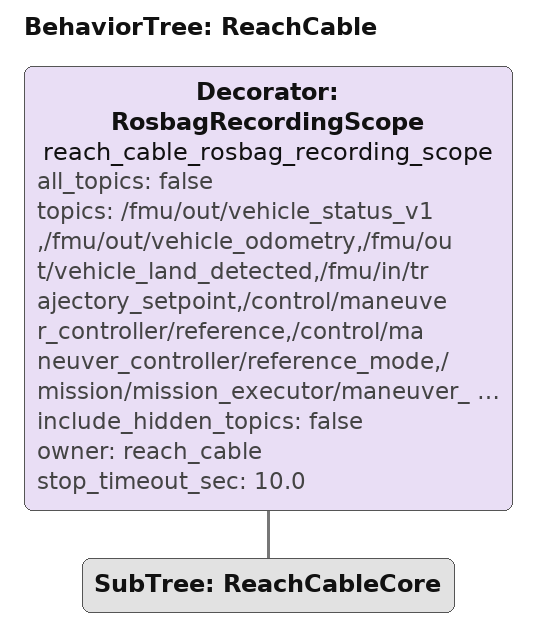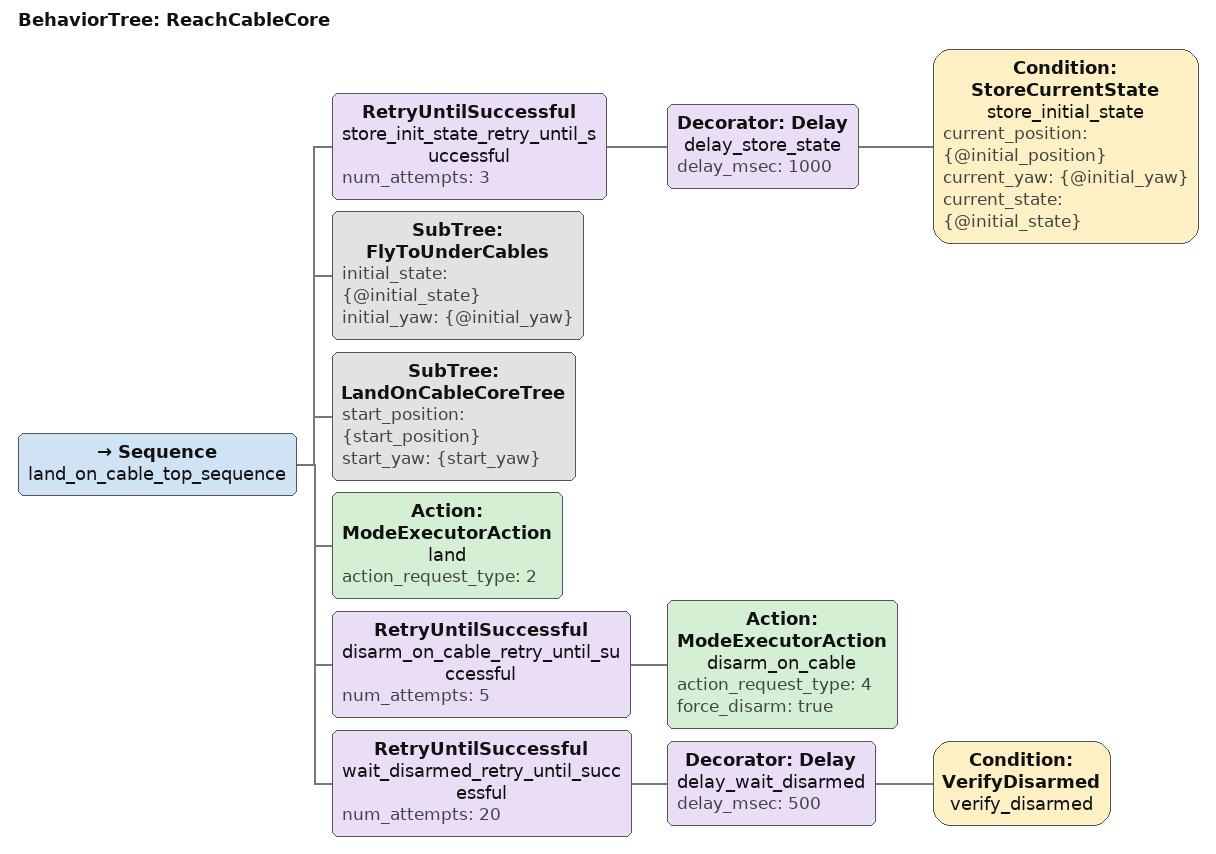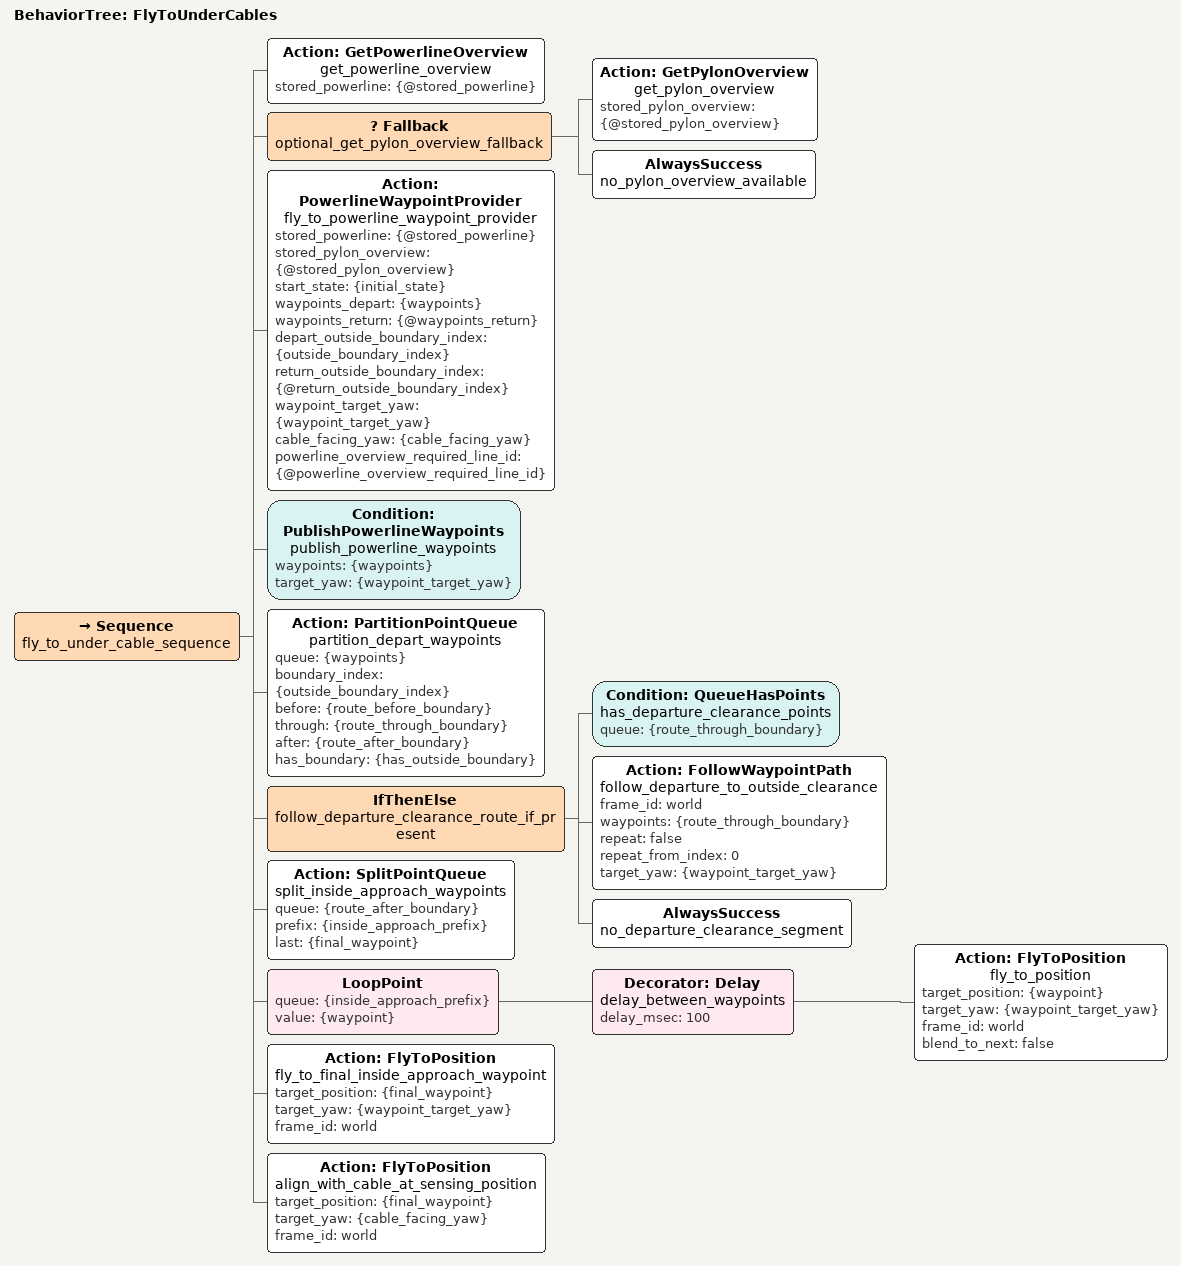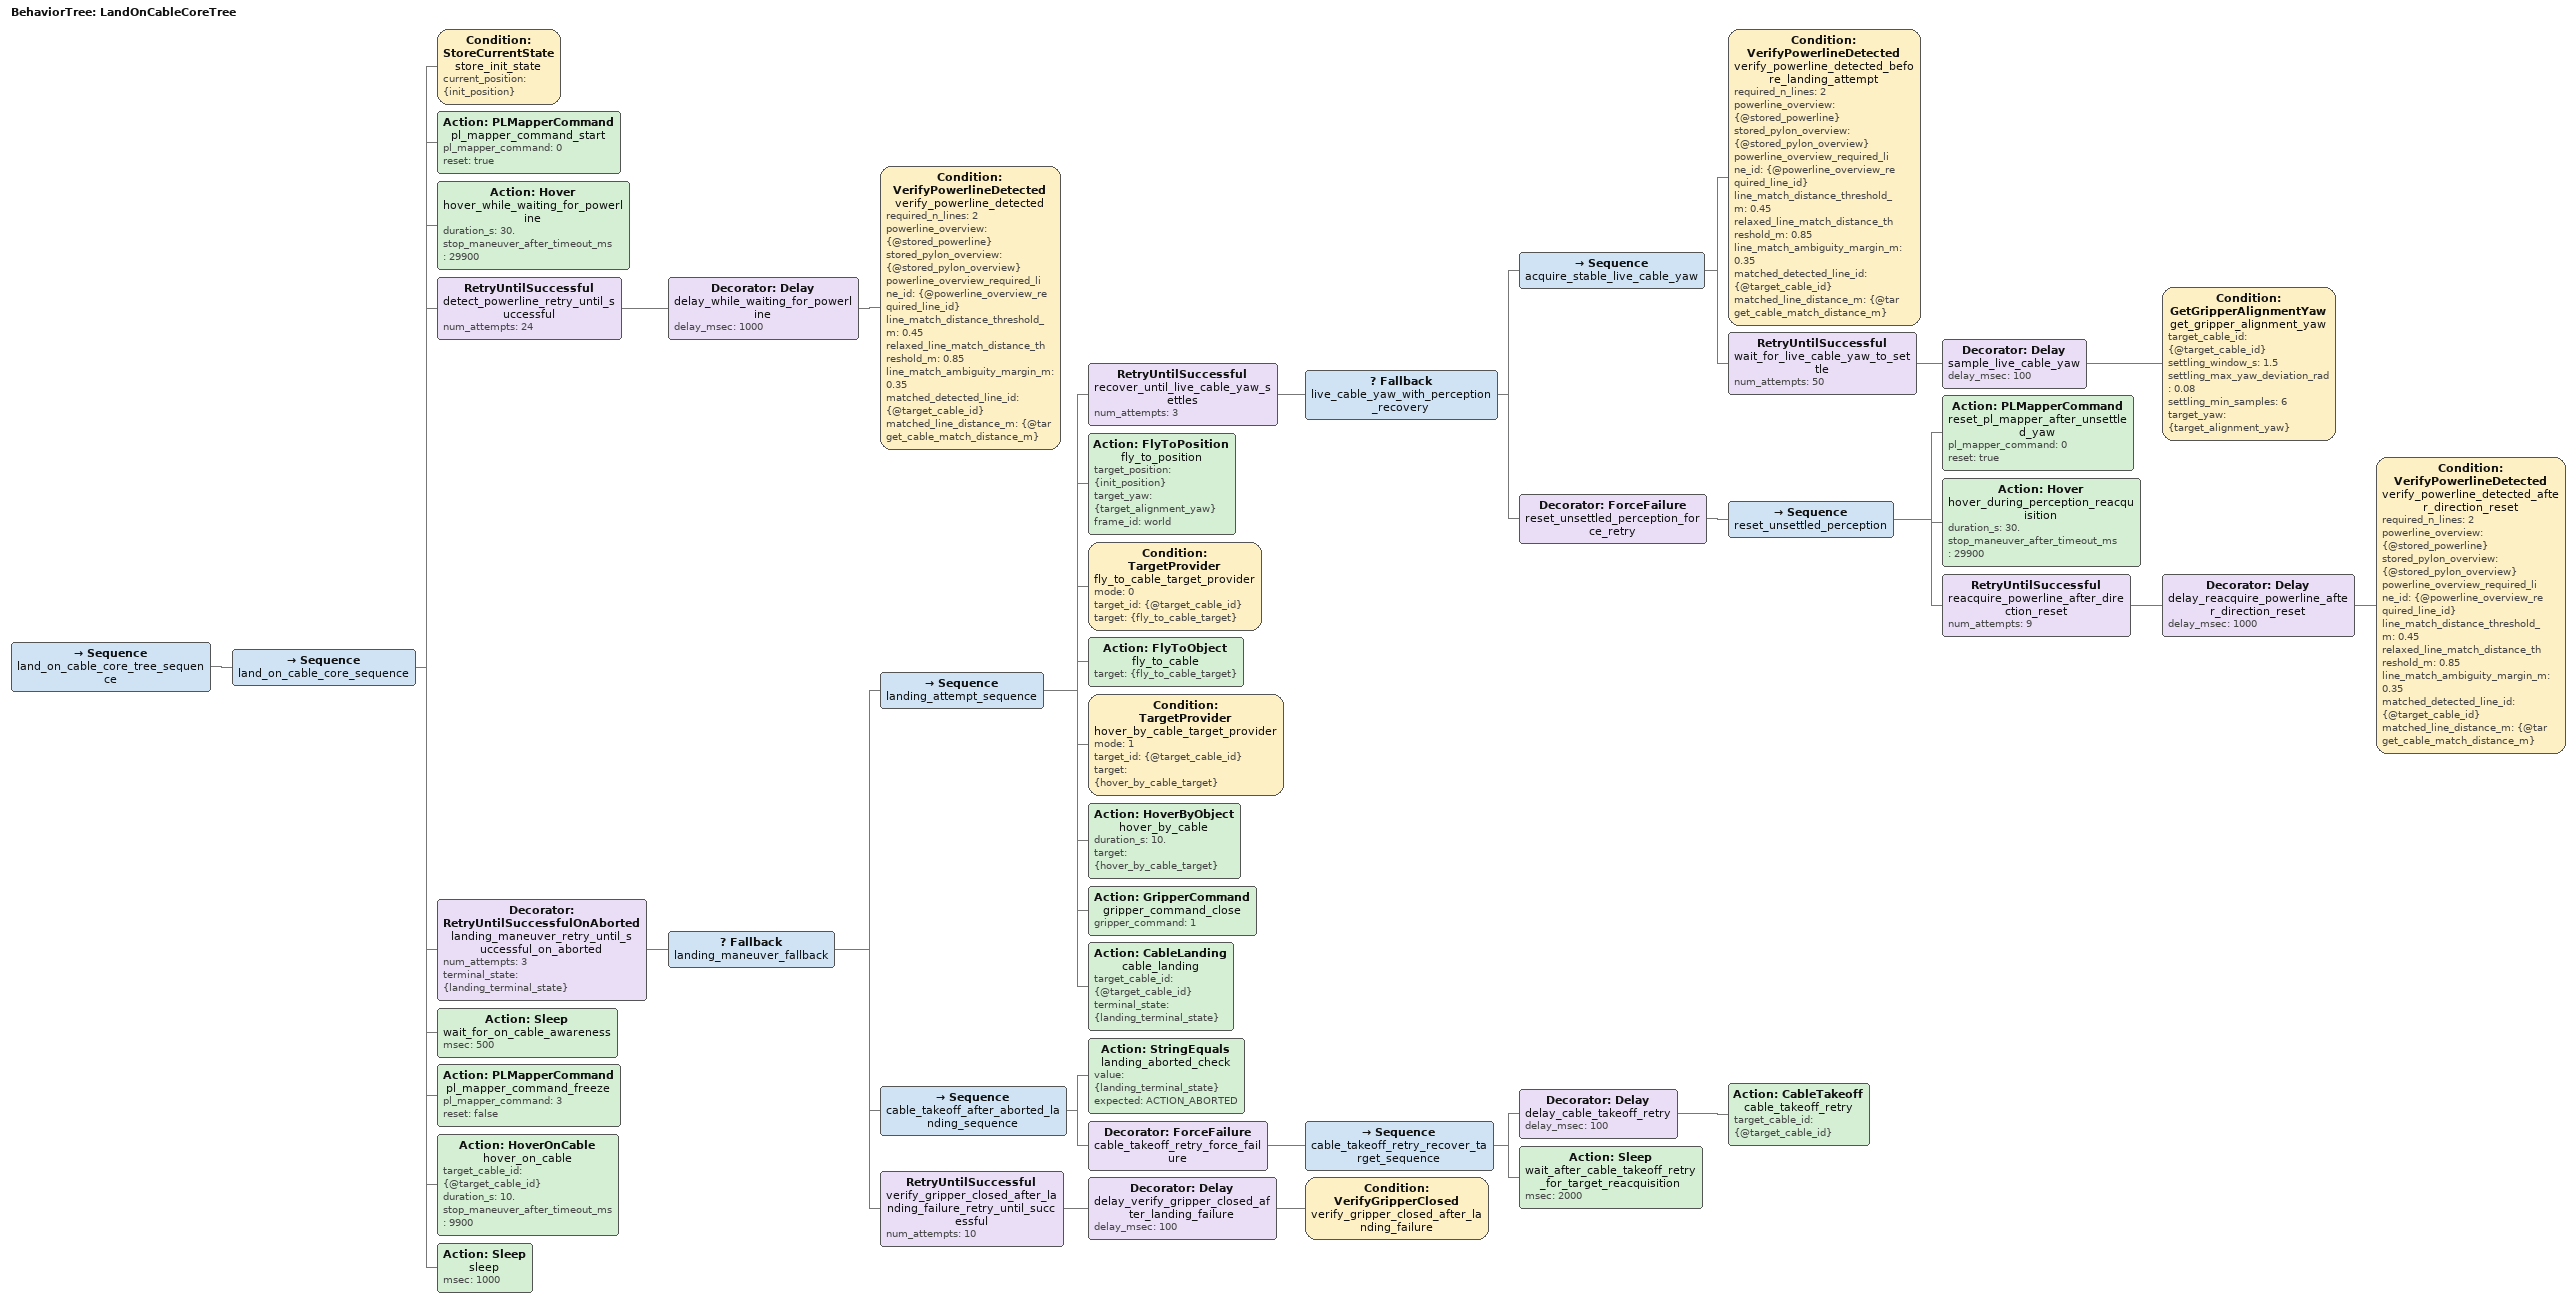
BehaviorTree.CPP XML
<BehaviorTree ID="ReachCable">
   <Decorator ID="RosbagRecordingScope" name="reach_cable_rosbag_recording_scope" all_topics="false" topics="/fmu/out/vehicle_status_v1,/fmu/out/vehicle_odometry,/fmu/out/vehicle_land_detected,/fmu/in/trajectory_setpoint,/control/maneuver_controller/reference,/control/maneuver_controller/reference_mode,/mission/mission_executor/maneuver_reference_client/reference_mode,/perception/pl_mapper/powerline,/payload/charger_gripper/gripper_status,/payload/charger_gripper/sim_state,/tf,/tf_static" include_hidden_topics="false" owner="reach_cable" stop_timeout_sec="10.0">
       <SubTree ID="ReachCableCore"/>
   </Decorator>
</BehaviorTree>

<BehaviorTree ID="ReachCableCore">
   <Sequence name="land_on_cable_top_sequence">

       <RetryUntilSuccessful name="store_init_state_retry_until_successful" num_attempts="3">
           <Decorator ID="Delay" name="delay_store_state" delay_msec="1000">
               <Condition ID="StoreCurrentState" name="store_initial_state" current_position="{@initial_position}" current_yaw="{@initial_yaw}" current_state="{@initial_state}"/>
           </Decorator>
       </RetryUntilSuccessful>

       <SubTree ID="FlyToUnderCables" initial_state="{@initial_state}" initial_yaw="{@initial_yaw}"/>

       <SubTree ID="LandOnCableCoreTree" start_position="{start_position}" start_yaw="{start_yaw}"/>

       <Action ID="ModeExecutorAction" name="land" action_request_type="2"/>

       <RetryUntilSuccessful name="disarm_on_cable_retry_until_successful" num_attempts="5">
           <Action ID="ModeExecutorAction" name="disarm_on_cable" action_request_type="4" force_disarm="true"/>
       </RetryUntilSuccessful>

       <RetryUntilSuccessful name="wait_disarmed_retry_until_successful" num_attempts="20">
           <Decorator ID="Delay" name="delay_wait_disarmed" delay_msec="500">
               <Condition ID="VerifyDisarmed" name="verify_disarmed"/>
           </Decorator>
       </RetryUntilSuccessful>

   </Sequence>
</BehaviorTree>

<BehaviorTree ID="FlyToUnderCables">
   <Sequence name="fly_to_under_cable_sequence">
       <Action ID="GetPowerlineOverview" name="get_powerline_overview" stored_powerline="{@stored_powerline}"/>

       <Fallback name="optional_get_pylon_overview_fallback">
           <Action ID="GetPylonOverview" name="get_pylon_overview" stored_pylon_overview="{@stored_pylon_overview}"/>
           <AlwaysSuccess name="no_pylon_overview_available"/>
       </Fallback>

       <Action ID="PowerlineWaypointProvider" name="fly_to_powerline_waypoint_provider" stored_powerline="{@stored_powerline}" stored_pylon_overview="{@stored_pylon_overview}" start_state="{initial_state}" waypoints_depart="{waypoints}" waypoints_return="{@waypoints_return}" depart_outside_boundary_index="{outside_boundary_index}" return_outside_boundary_index="{@return_outside_boundary_index}" waypoint_target_yaw="{waypoint_target_yaw}" cable_facing_yaw="{cable_facing_yaw}" powerline_overview_required_line_id="{@powerline_overview_required_line_id}"/>

       <Condition ID="PublishPowerlineWaypoints" name="publish_powerline_waypoints" waypoints="{waypoints}" target_yaw="{waypoint_target_yaw}"/>

       <Action ID="PartitionPointQueue" name="partition_depart_waypoints" queue="{waypoints}" boundary_index="{outside_boundary_index}" before="{route_before_boundary}" through="{route_through_boundary}" after="{route_after_boundary}" has_boundary="{has_outside_boundary}"/>

       <IfThenElse name="follow_departure_clearance_route_if_present">
           <Condition ID="QueueHasPoints" name="has_departure_clearance_points" queue="{route_through_boundary}"/>
           <Action ID="FollowWaypointPath" name="follow_departure_to_outside_clearance" frame_id="world" waypoints="{route_through_boundary}" repeat="false" repeat_from_index="0" target_yaw="{waypoint_target_yaw}"/>
           <AlwaysSuccess name="no_departure_clearance_segment"/>
       </IfThenElse>

       <Action ID="SplitPointQueue" name="split_inside_approach_waypoints" queue="{route_after_boundary}" prefix="{inside_approach_prefix}" last="{final_waypoint}"/>

       <LoopPoint queue="{inside_approach_prefix}" value="{waypoint}">
           <Decorator ID="Delay" name="delay_between_waypoints" delay_msec="100">
               <Action ID="FlyToPosition" name="fly_to_position" target_position="{waypoint}" target_yaw="{waypoint_target_yaw}" frame_id="world" blend_to_next="false"/>
           </Decorator>
       </LoopPoint>

       <Action ID="FlyToPosition" name="fly_to_final_inside_approach_waypoint" target_position="{final_waypoint}" target_yaw="{waypoint_target_yaw}" frame_id="world"/>

       <Action ID="FlyToPosition" name="align_with_cable_at_sensing_position" target_position="{final_waypoint}" target_yaw="{cable_facing_yaw}" frame_id="world"/>
   </Sequence>
</BehaviorTree>

<BehaviorTree ID="LandOnCableCoreTree">
    <Sequence name="land_on_cable_core_tree_sequence">
        <Sequence name="land_on_cable_core_sequence">

            <Condition ID="StoreCurrentState" name="store_init_state" current_position="{init_position}"/>

            <Action ID="PLMapperCommand" name="pl_mapper_command_start" pl_mapper_command="0" reset="true"/>
            <Action ID="Hover" name="hover_while_waiting_for_powerline" duration_s="30." stop_maneuver_after_timeout_ms="29900"/>

            <RetryUntilSuccessful name="detect_powerline_retry_until_successful" num_attempts="24">
                <Decorator ID="Delay" name="delay_while_waiting_for_powerline" delay_msec="1000">
                    <Condition ID="VerifyPowerlineDetected" name="verify_powerline_detected" required_n_lines="2" powerline_overview="{@stored_powerline}" stored_pylon_overview="{@stored_pylon_overview}" powerline_overview_required_line_id="{@powerline_overview_required_line_id}" line_match_distance_threshold_m="0.45" relaxed_line_match_distance_threshold_m="0.85" line_match_ambiguity_margin_m="0.35" matched_detected_line_id="{@target_cable_id}" matched_line_distance_m="{@target_cable_match_distance_m}"/>
                </Decorator>
            </RetryUntilSuccessful>

            <Decorator ID="RetryUntilSuccessfulOnAborted" name="landing_maneuver_retry_until_successful_on_aborted" num_attempts="3" terminal_state="{landing_terminal_state}">
                <Fallback name="landing_maneuver_fallback">
                    <Sequence name="landing_attempt_sequence">
                        <RetryUntilSuccessful name="recover_until_live_cable_yaw_settles" num_attempts="3">
                            <Fallback name="live_cable_yaw_with_perception_recovery">
                                <Sequence name="acquire_stable_live_cable_yaw">
                                    <Condition ID="VerifyPowerlineDetected" name="verify_powerline_detected_before_landing_attempt" required_n_lines="2" powerline_overview="{@stored_powerline}" stored_pylon_overview="{@stored_pylon_overview}" powerline_overview_required_line_id="{@powerline_overview_required_line_id}" line_match_distance_threshold_m="0.45" relaxed_line_match_distance_threshold_m="0.85" line_match_ambiguity_margin_m="0.35" matched_detected_line_id="{@target_cable_id}" matched_line_distance_m="{@target_cable_match_distance_m}"/>

                                    <RetryUntilSuccessful name="wait_for_live_cable_yaw_to_settle" num_attempts="50">
                                        <Decorator ID="Delay" name="sample_live_cable_yaw" delay_msec="100">
                                            <Condition ID="GetGripperAlignmentYaw" name="get_gripper_alignment_yaw" target_cable_id="{@target_cable_id}" settling_window_s="1.5" settling_max_yaw_deviation_rad="0.08" settling_min_samples="6" target_yaw="{target_alignment_yaw}"/>
                                        </Decorator>
                                    </RetryUntilSuccessful>
                                </Sequence>

                                <Decorator ID="ForceFailure" name="reset_unsettled_perception_force_retry">
                                    <Sequence name="reset_unsettled_perception">
                                        <Action ID="PLMapperCommand" name="reset_pl_mapper_after_unsettled_yaw" pl_mapper_command="0" reset="true"/>
                                        <Action ID="Hover" name="hover_during_perception_reacquisition" duration_s="30." stop_maneuver_after_timeout_ms="29900"/>
                                        <RetryUntilSuccessful name="reacquire_powerline_after_direction_reset" num_attempts="9">
                                            <Decorator ID="Delay" name="delay_reacquire_powerline_after_direction_reset" delay_msec="1000">
                                                <Condition ID="VerifyPowerlineDetected" name="verify_powerline_detected_after_direction_reset" required_n_lines="2" powerline_overview="{@stored_powerline}" stored_pylon_overview="{@stored_pylon_overview}" powerline_overview_required_line_id="{@powerline_overview_required_line_id}" line_match_distance_threshold_m="0.45" relaxed_line_match_distance_threshold_m="0.85" line_match_ambiguity_margin_m="0.35" matched_detected_line_id="{@target_cable_id}" matched_line_distance_m="{@target_cable_match_distance_m}"/>
                                            </Decorator>
                                        </RetryUntilSuccessful>
                                    </Sequence>
                                </Decorator>
                            </Fallback>
                        </RetryUntilSuccessful>

                        <Action ID="FlyToPosition" name="fly_to_position" target_position="{init_position}" target_yaw="{target_alignment_yaw}" frame_id="world"/>

                        <Condition ID="TargetProvider" name="fly_to_cable_target_provider" mode="0" target_id="{@target_cable_id}" target="{fly_to_cable_target}"/>
                        <Action ID="FlyToObject" name="fly_to_cable" target="{fly_to_cable_target}"/>

                        <Condition ID="TargetProvider" name="hover_by_cable_target_provider" mode="1" target_id="{@target_cable_id}" target="{hover_by_cable_target}"/>
                        <Action ID="HoverByObject" name="hover_by_cable" duration_s="10." target="{hover_by_cable_target}"/>

                        <Action ID="GripperCommand" name="gripper_command_close" gripper_command="1"/>

                        <Action ID="CableLanding" name="cable_landing" target_cable_id="{@target_cable_id}" terminal_state="{landing_terminal_state}"/>
                    </Sequence>

                    <Sequence name="cable_takeoff_after_aborted_landing_sequence">
                        <Action ID="StringEquals" name="landing_aborted_check" value="{landing_terminal_state}" expected="ACTION_ABORTED"/>

                        <Decorator ID="ForceFailure" name="cable_takeoff_retry_force_failure">
                            <Sequence name="cable_takeoff_retry_recover_target_sequence">
                                <Decorator ID="Delay" name="delay_cable_takeoff_retry" delay_msec="100">
                                    <Action ID="CableTakeoff" name="cable_takeoff_retry" target_cable_id="{@target_cable_id}"/>
                                </Decorator>

                                <Action ID="Sleep" name="wait_after_cable_takeoff_retry_for_target_reacquisition" msec="2000"/>
                            </Sequence>
                        </Decorator>
                    </Sequence>

                    <RetryUntilSuccessful name="verify_gripper_closed_after_landing_failure_retry_until_successful" num_attempts="10">
                        <Decorator ID="Delay" name="delay_verify_gripper_closed_after_landing_failure" delay_msec="100">
                            <Condition ID="VerifyGripperClosed" name="verify_gripper_closed_after_landing_failure"/>
                        </Decorator>
                    </RetryUntilSuccessful>
                </Fallback>

            </Decorator>

            <Action ID="Sleep" name="wait_for_on_cable_awareness" msec="500"/>

            <Action ID="PLMapperCommand" name="pl_mapper_command_freeze" pl_mapper_command="3" reset="false"/>

            <Action ID="HoverOnCable" name="hover_on_cable" target_cable_id="{@target_cable_id}" duration_s="10." stop_maneuver_after_timeout_ms="9900"/>

            <Action ID="Sleep" name="sleep" msec="1000"/>

        </Sequence>
    </Sequence>
</BehaviorTree>
